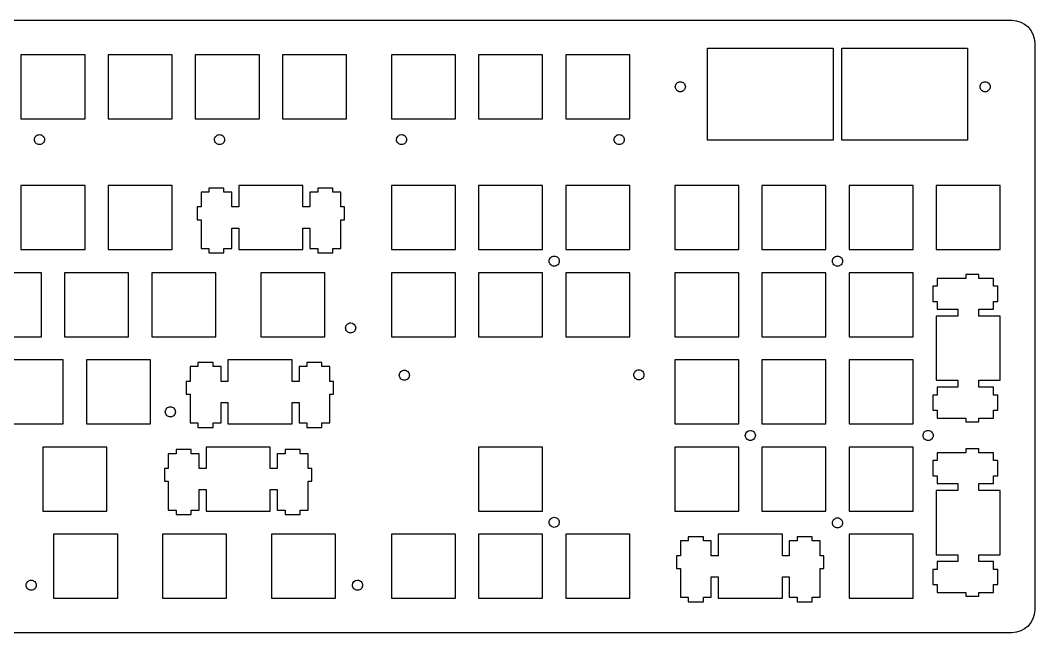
# Model space of a CAD drawing. Extents: x 0 to 462, y 16 to 200.
# Drawn here: x 240.7 to 462.4, y 66.2 to 200 of the extents above; entities that cross this region are included whole.
import ezdxf

# ---------------------------------------------------------------- set-up
doc = ezdxf.new("R2010")
doc.units = 0
doc.layers.get('0').update_dxf_attribs({"linetype": 'CONTINUOUS'})

msp = doc.modelspace()

# ---------------------------------------------------------------- linework, layer by layer
at = {"color": 7}
for points in [[(5, 200.000002), (457.44, 200.000002)], [(462.44, 195.000002), (462.44, 71.17)], [(457.44, 66.17), (5, 66.17)]]:
    msp.add_lwpolyline(points, dxfattribs=at)
for points in [[(390.92099, 193.874005), (418.42099, 193.874005), (418.42099, 173.814005), (390.92099, 173.814005)], [(420.259, 193.874003), (447.759, 193.874003), (447.759, 173.814003), (420.259, 173.814003)], [(240.89, 192.474), (240.89, 178.474), (254.89, 178.474), (254.89, 192.474)], [(259.94, 192.474), (259.94, 178.474), (273.94, 178.474), (273.94, 192.474)], [(278.99, 192.474), (278.99, 178.474), (292.99, 178.474), (292.99, 192.474)], [(298.04, 192.474), (298.04, 178.474), (312.04, 178.474), (312.04, 192.474)], [(321.85, 192.474), (321.85, 178.474), (335.85, 178.474), (335.85, 192.474)], [(340.9, 192.474), (340.9, 178.474), (354.9, 178.474), (354.9, 192.474)], [(359.95, 192.474), (359.95, 178.474), (373.95, 178.474), (373.95, 192.474)], [(386.08999, 185.474)], [(452.70001, 185.474)], [(246.02999, 173.921)], [(285.39999, 173.921)], [(325.17001, 173.921)], [(372.74001, 173.921)], [(240.89, 163.899), (240.89, 149.899), (254.89, 149.899), (254.89, 163.899)], [(259.94, 163.899), (259.94, 149.899), (273.94, 149.899), (273.94, 163.899)], [(280.24, 162.429), (280.24, 159.199), (279.41, 159.199), (279.41, 156.399), (280.24, 156.399), (280.24, 150.129), (281.96, 150.129), (281.96, 149.149), (285.26, 149.149), (285.26, 150.129), (286.99, 150.129), (286.99, 154.599), (288.51, 154.599), (288.51, 149.899), (302.51, 149.899), (302.51, 154.599), (304.04, 154.599), (304.04, 150.129), (305.76, 150.129), (305.76, 149.149), (309.06, 149.149), (309.06, 150.129), (310.79, 150.129), (310.79, 156.399), (311.61, 156.399), (311.61, 159.199), (310.79, 159.199), (310.79, 162.429), (309.06, 162.429), (309.06, 163.349), (305.76, 163.349), (305.76, 162.429), (304.04, 162.429), (304.04, 159.199), (302.51, 159.199), (302.51, 163.899), (288.51, 163.899), (288.51, 159.199), (286.99, 159.199), (286.99, 162.429), (285.26, 162.429), (285.26, 163.349), (281.96, 163.349), (281.96, 162.429)], [(321.85, 163.899), (321.85, 149.899), (335.85, 149.899), (335.85, 163.899)], [(340.9, 163.899), (340.9, 149.899), (354.9, 149.899), (354.9, 163.899)], [(359.95, 163.899), (359.95, 149.899), (373.95, 149.899), (373.95, 163.899)], [(383.76, 163.899), (383.76, 149.899), (397.76, 149.899), (397.76, 163.899)], [(402.81, 163.899), (402.81, 149.899), (416.81, 149.899), (416.81, 163.899)], [(421.86, 163.899), (421.86, 149.899), (435.86, 149.899), (435.86, 163.899)], [(440.91, 163.899), (440.91, 149.899), (454.91, 149.899), (454.91, 163.899)], [(358.52999, 147.374001)], [(420.44, 147.374001)], [(231.36, 144.849), (231.36, 130.849), (245.36, 130.849), (245.36, 144.849)], [(250.41, 144.849), (250.41, 130.849), (264.41, 130.849), (264.41, 144.849)], [(269.46, 144.849), (269.46, 130.849), (283.46, 130.849), (283.46, 144.849)], [(293.28, 144.849), (293.28, 130.849), (307.28, 130.849), (307.28, 144.849)], [(321.85, 144.849), (321.85, 130.849), (335.85, 130.849), (335.85, 144.849)], [(340.9, 144.849), (340.9, 130.849), (354.9, 130.849), (354.9, 144.849)], [(359.95, 144.849), (359.95, 130.849), (373.95, 130.849), (373.95, 144.849)], [(383.76, 144.849), (383.76, 130.849), (397.76, 130.849), (397.76, 144.849)], [(402.81, 144.849), (402.81, 130.849), (416.81, 130.849), (416.81, 144.849)], [(421.86, 144.849), (421.86, 130.849), (435.86, 130.849), (435.86, 144.849)], [(445.61, 136.849), (445.61, 135.324), (440.91, 135.324), (440.91, 121.324), (445.61, 121.324), (445.61, 119.799), (441.14, 119.799), (441.14, 118.074), (440.16, 118.074), (440.16, 114.774), (441.14, 114.774), (441.14, 113.049), (447.41, 113.049), (447.41, 112.224), (450.21, 112.224), (450.21, 113.049), (453.44, 113.049), (453.44, 114.774), (454.36, 114.774), (454.36, 118.074), (453.44, 118.074), (453.44, 119.799), (450.21, 119.799), (450.21, 121.324), (454.91, 121.324), (454.91, 135.324), (450.21, 135.324), (450.21, 136.849), (453.44, 136.849), (453.44, 138.574), (454.36, 138.574), (454.36, 141.874), (453.44, 141.874), (453.44, 143.599), (450.21, 143.599), (450.21, 144.424), (447.41, 144.424), (447.41, 143.599), (441.14, 143.599), (441.14, 141.874), (440.16, 141.874), (440.16, 138.574), (441.14, 138.574), (441.14, 136.849)], [(314.04, 132.779999)], [(236.13, 125.799), (236.13, 111.799), (250.13, 111.799), (250.13, 125.799)], [(255.18, 125.799), (255.18, 111.799), (269.18, 111.799), (269.18, 125.799)], [(277.86, 124.329), (277.86, 121.099), (277.03, 121.099), (277.03, 118.299), (277.86, 118.299), (277.86, 112.029), (279.58, 112.029), (279.58, 111.049), (282.88, 111.049), (282.88, 112.029), (284.61, 112.029), (284.61, 116.499), (286.13, 116.499), (286.13, 111.799), (300.13, 111.799), (300.13, 116.499), (301.66, 116.499), (301.66, 112.029), (303.38, 112.029), (303.38, 111.049), (306.68, 111.049), (306.68, 112.029), (308.41, 112.029), (308.41, 118.299), (309.23, 118.299), (309.23, 121.099), (308.41, 121.099), (308.41, 124.329), (306.68, 124.329), (306.68, 125.249), (303.38, 125.249), (303.38, 124.329), (301.66, 124.329), (301.66, 121.099), (300.13, 121.099), (300.13, 125.799), (286.13, 125.799), (286.13, 121.099), (284.61, 121.099), (284.61, 124.329), (282.88, 124.329), (282.88, 125.249), (279.58, 125.249), (279.58, 124.329)], [(383.76, 125.799), (383.76, 111.799), (397.76, 111.799), (397.76, 125.799)], [(402.81, 125.799), (402.81, 111.799), (416.81, 111.799), (416.81, 125.799)], [(421.86, 125.799), (421.86, 111.799), (435.86, 111.799), (435.86, 125.799)], [(325.77999, 122.444)], [(377.02999, 122.528)], [(274.64001, 114.439003)], [(401.39001, 109.274002)], [(440.24001, 109.274002)], [(245.65, 106.749), (245.65, 92.75), (259.65, 92.75), (259.65, 106.749)], [(273.09, 105.279), (273.09, 102.049), (272.27, 102.049), (272.27, 99.25), (273.09, 99.25), (273.09, 92.98), (274.82, 92.98), (274.82, 92), (278.12, 92), (278.12, 92.98), (279.84, 92.98), (279.84, 97.45), (281.37, 97.45), (281.37, 92.75), (295.37, 92.75), (295.37, 97.45), (296.89, 97.45), (296.89, 92.98), (298.62, 92.98), (298.62, 92), (301.92, 92), (301.92, 92.98), (303.64, 92.98), (303.64, 99.25), (304.47, 99.25), (304.47, 102.049), (303.64, 102.049), (303.64, 105.279), (301.92, 105.279), (301.92, 106.199), (298.62, 106.199), (298.62, 105.279), (296.89, 105.279), (296.89, 102.049), (295.37, 102.049), (295.37, 106.749), (281.37, 106.749), (281.37, 102.049), (279.84, 102.049), (279.84, 105.279), (278.12, 105.279), (278.12, 106.199), (274.82, 106.199), (274.82, 105.279)], [(340.9, 106.749), (340.9, 92.75), (354.9, 92.75), (354.9, 106.749)], [(383.76, 106.749), (383.76, 92.75), (397.76, 92.75), (397.76, 106.749)], [(402.81, 106.749), (402.81, 92.75), (416.81, 92.75), (416.81, 106.749)], [(421.86, 106.749), (421.86, 92.75), (435.86, 92.75), (435.86, 106.749)], [(445.61, 98.75), (445.61, 97.22), (440.91, 97.22), (440.91, 83.22), (445.61, 83.22), (445.61, 81.7), (441.14, 81.7), (441.14, 79.97), (440.16, 79.97), (440.16, 76.67), (441.14, 76.67), (441.14, 74.95), (447.41, 74.95), (447.41, 74.12), (450.21, 74.12), (450.21, 74.95), (453.44, 74.95), (453.44, 76.67), (454.36, 76.67), (454.36, 79.97), (453.44, 79.97), (453.44, 81.7), (450.21, 81.7), (450.21, 83.22), (454.91, 83.22), (454.91, 97.22), (450.21, 97.22), (450.21, 98.75), (453.44, 98.75), (453.44, 100.474), (454.36, 100.474), (454.36, 103.774), (453.44, 103.774), (453.44, 105.499), (450.21, 105.499), (450.21, 106.324), (447.41, 106.324), (447.41, 105.499), (441.14, 105.499), (441.14, 103.774), (440.16, 103.774), (440.16, 100.474), (441.14, 100.474), (441.14, 98.75)], [(358.52999, 90.29)], [(420.44, 90.16)], [(248.03, 87.7), (248.03, 73.7), (262.03, 73.7), (262.03, 87.7)], [(271.84, 87.7), (271.84, 73.7), (285.84, 73.7), (285.84, 87.7)], [(295.66, 87.7), (295.66, 73.7), (309.66, 73.7), (309.66, 87.7)], [(321.85, 87.7), (321.85, 73.7), (335.85, 73.7), (335.85, 87.7)], [(340.9, 87.7), (340.9, 73.7), (354.9, 73.7), (354.9, 87.7)], [(359.95, 87.7), (359.95, 73.7), (373.95, 73.7), (373.95, 87.7)], [(385.01, 86.23), (385.01, 83), (384.19, 83), (384.19, 80.2), (385.01, 80.2), (385.01, 73.93), (386.74, 73.93), (386.74, 72.95), (390.04, 72.95), (390.04, 73.93), (391.76, 73.93), (391.76, 78.4), (393.29, 78.4), (393.29, 73.7), (407.29, 73.7), (407.29, 78.4), (408.81, 78.4), (408.81, 73.93), (410.54, 73.93), (410.54, 72.95), (413.84, 72.95), (413.84, 73.93), (415.56, 73.93), (415.56, 80.2), (416.39, 80.2), (416.39, 83), (415.56, 83), (415.56, 86.23), (413.84, 86.23), (413.84, 87.15), (410.54, 87.15), (410.54, 86.23), (408.81, 86.23), (408.81, 83), (407.29, 83), (407.29, 87.7), (393.29, 87.7), (393.29, 83), (391.76, 83), (391.76, 86.23), (390.04, 86.23), (390.04, 87.15), (386.74, 87.15), (386.74, 86.23)], [(421.86, 87.7), (421.86, 73.7), (435.86, 73.7), (435.86, 87.7)], [(244.23, 76.55)], [(315.55001, 76.55)]]:
    msp.add_lwpolyline(points, close=True, dxfattribs=at)
for points in [[(457.44, 200.000002), (460.21, 200.000002), (462.44, 197.770002), (462.44, 195.000002)], [(383.88999, 185.474), (383.88999, 185.765738), (384.005883, 186.045527), (384.212173, 186.251817)], [(384.212173, 186.251817), (384.418463, 186.458107), (384.698252, 186.574), (384.98999, 186.574)], [(384.98999, 186.574), (385.281728, 186.574), (385.561517, 186.458107), (385.767807, 186.251817)], [(385.767807, 186.251817), (385.974097, 186.045527), (386.08999, 185.765738), (386.08999, 185.474)], [(450.50001, 185.474), (450.50001, 185.765738), (450.615903, 186.045527), (450.822193, 186.251817)], [(450.822193, 186.251817), (451.028483, 186.458107), (451.308272, 186.574), (451.60001, 186.574)], [(451.60001, 186.574), (451.891748, 186.574), (452.171537, 186.458107), (452.377827, 186.251817)], [(452.377827, 186.251817), (452.584117, 186.045527), (452.70001, 185.765738), (452.70001, 185.474)], [(384.212173, 184.696183), (384.005883, 184.902473), (383.88999, 185.182262), (383.88999, 185.474)], [(384.98999, 184.374), (384.698252, 184.374), (384.418463, 184.489893), (384.212173, 184.696183)], [(385.767807, 184.696183), (385.561517, 184.489893), (385.281728, 184.374), (384.98999, 184.374)], [(386.08999, 185.474), (386.08999, 185.182262), (385.974097, 184.902473), (385.767807, 184.696183)], [(450.822193, 184.696183), (450.615903, 184.902473), (450.50001, 185.182262), (450.50001, 185.474)], [(451.60001, 184.374), (451.308272, 184.374), (451.028483, 184.489893), (450.822193, 184.696183)], [(452.377827, 184.696183), (452.171537, 184.489893), (451.891748, 184.374), (451.60001, 184.374)], [(452.70001, 185.474), (452.70001, 185.182262), (452.584117, 184.902473), (452.377827, 184.696183)], [(243.82999, 173.921), (243.82999, 174.212738), (243.945883, 174.492527), (244.152173, 174.698817)], [(244.152173, 173.143183), (243.945883, 173.349473), (243.82999, 173.629262), (243.82999, 173.921)], [(244.152173, 174.698817), (244.358463, 174.905107), (244.638252, 175.021), (244.92999, 175.021)], [(244.92999, 172.821), (244.638252, 172.821), (244.358463, 172.936893), (244.152173, 173.143183)], [(244.92999, 175.021), (245.221728, 175.021), (245.501517, 174.905107), (245.707807, 174.698817)], [(245.707807, 173.143183), (245.501517, 172.936893), (245.221728, 172.821), (244.92999, 172.821)], [(245.707807, 174.698817), (245.914097, 174.492527), (246.02999, 174.212738), (246.02999, 173.921)], [(246.02999, 173.921), (246.02999, 173.629262), (245.914097, 173.349473), (245.707807, 173.143183)], [(283.19999, 173.921), (283.19999, 174.212738), (283.315883, 174.492527), (283.522173, 174.698817)], [(283.522173, 173.143183), (283.315883, 173.349473), (283.19999, 173.629262), (283.19999, 173.921)], [(283.522173, 174.698817), (283.728463, 174.905107), (284.008252, 175.021), (284.29999, 175.021)], [(284.29999, 172.821), (284.008252, 172.821), (283.728463, 172.936893), (283.522173, 173.143183)], [(284.29999, 175.021), (284.591728, 175.021), (284.871517, 174.905107), (285.077807, 174.698817)], [(285.077807, 173.143183), (284.871517, 172.936893), (284.591728, 172.821), (284.29999, 172.821)], [(285.077807, 174.698817), (285.284097, 174.492527), (285.39999, 174.212738), (285.39999, 173.921)], [(285.39999, 173.921), (285.39999, 173.629262), (285.284097, 173.349473), (285.077807, 173.143183)], [(322.97001, 173.921), (322.97001, 174.528513), (323.462497, 175.021), (324.07001, 175.021)], [(323.292193, 173.143183), (323.085903, 173.349473), (322.97001, 173.629262), (322.97001, 173.921)], [(324.07001, 172.821), (323.778272, 172.821), (323.498483, 172.936893), (323.292193, 173.143183)], [(324.07001, 175.021), (324.361748, 175.021), (324.641537, 174.905107), (324.847827, 174.698817)], [(324.847827, 173.143183), (324.641537, 172.936893), (324.361748, 172.821), (324.07001, 172.821)], [(324.847827, 174.698817), (325.054117, 174.492527), (325.17001, 174.212738), (325.17001, 173.921)], [(325.17001, 173.921), (325.17001, 173.629262), (325.054117, 173.349473), (324.847827, 173.143183)], [(370.54001, 173.921), (370.54001, 174.212738), (370.655903, 174.492527), (370.862193, 174.698817)], [(370.862193, 173.143183), (370.655903, 173.349473), (370.54001, 173.629262), (370.54001, 173.921)], [(370.862193, 174.698817), (371.068483, 174.905107), (371.348272, 175.021), (371.64001, 175.021)], [(371.64001, 172.821), (371.348272, 172.821), (371.068483, 172.936893), (370.862193, 173.143183)], [(371.64001, 175.021), (371.931748, 175.021), (372.211537, 174.905107), (372.417827, 174.698817)], [(372.417827, 173.143183), (372.211537, 172.936893), (371.931748, 172.821), (371.64001, 172.821)], [(372.417827, 174.698817), (372.624117, 174.492527), (372.74001, 174.212738), (372.74001, 173.921)], [(372.74001, 173.921), (372.74001, 173.629262), (372.624117, 173.349473), (372.417827, 173.143183)], [(356.32999, 147.374001), (356.32999, 147.665739), (356.445883, 147.945528), (356.652173, 148.151818)], [(356.652173, 146.596184), (356.445883, 146.802474), (356.32999, 147.082263), (356.32999, 147.374001)], [(356.652173, 148.151818), (356.858463, 148.358108), (357.138252, 148.474001), (357.42999, 148.474001)], [(357.42999, 146.274001), (357.138252, 146.274001), (356.858463, 146.389894), (356.652173, 146.596184)], [(357.42999, 148.474001), (357.721728, 148.474001), (358.001517, 148.358108), (358.207807, 148.151818)], [(358.207807, 146.596184), (358.001517, 146.389894), (357.721728, 146.274001), (357.42999, 146.274001)], [(358.207807, 148.151818), (358.414097, 147.945528), (358.52999, 147.665739), (358.52999, 147.374001)], [(358.52999, 147.374001), (358.52999, 147.082263), (358.414097, 146.802474), (358.207807, 146.596184)], [(418.24, 147.374001), (418.24, 147.665739), (418.355893, 147.945528), (418.562183, 148.151818)], [(418.562183, 146.596184), (418.355893, 146.802474), (418.24, 147.082263), (418.24, 147.374001)], [(418.562183, 148.151818), (418.768473, 148.358108), (419.048262, 148.474001), (419.34, 148.474001)], [(419.34, 146.274001), (419.048262, 146.274001), (418.768473, 146.389894), (418.562183, 146.596184)], [(419.34, 148.474001), (419.631738, 148.474001), (419.911527, 148.358108), (420.117817, 148.151818)], [(420.117817, 146.596184), (419.911527, 146.389894), (419.631738, 146.274001), (419.34, 146.274001)], [(420.117817, 148.151818), (420.324107, 147.945528), (420.44, 147.665739), (420.44, 147.374001)], [(420.44, 147.374001), (420.44, 147.082263), (420.324107, 146.802474), (420.117817, 146.596184)], [(311.84, 132.779999), (311.84, 133.071737), (311.955893, 133.351526), (312.162183, 133.557816)], [(312.162183, 133.557816), (312.368473, 133.764106), (312.648262, 133.879999), (312.94, 133.879999)], [(312.94, 133.879999), (313.547513, 133.879999), (314.04, 133.387512), (314.04, 132.779999)], [(312.162183, 132.002182), (311.955893, 132.208472), (311.84, 132.488261), (311.84, 132.779999)], [(312.94, 131.679999), (312.648262, 131.679999), (312.368473, 131.795892), (312.162183, 132.002182)], [(313.717817, 132.002182), (313.511527, 131.795892), (313.231738, 131.679999), (312.94, 131.679999)], [(314.04, 132.779999), (314.04, 132.488261), (313.924107, 132.208472), (313.717817, 132.002182)], [(323.57999, 122.444), (323.57999, 122.735738), (323.695883, 123.015527), (323.902173, 123.221817)], [(323.902173, 121.666183), (323.695883, 121.872473), (323.57999, 122.152262), (323.57999, 122.444)], [(323.902173, 123.221817), (324.108463, 123.428107), (324.388252, 123.544), (324.67999, 123.544)], [(324.67999, 123.544), (324.971728, 123.544), (325.251517, 123.428107), (325.457807, 123.221817)], [(325.457807, 123.221817), (325.664097, 123.015527), (325.77999, 122.735738), (325.77999, 122.444)], [(325.77999, 122.444), (325.77999, 122.152262), (325.664097, 121.872473), (325.457807, 121.666183)], [(374.82999, 122.528), (374.82999, 122.819738), (374.945883, 123.099527), (375.152173, 123.305817)], [(375.152173, 121.750183), (374.945883, 121.956473), (374.82999, 122.236262), (374.82999, 122.528)], [(375.152173, 123.305817), (375.358463, 123.512107), (375.638252, 123.628), (375.92999, 123.628)], [(375.92999, 123.628), (376.221728, 123.628), (376.501517, 123.512107), (376.707807, 123.305817)], [(376.707807, 123.305817), (376.914097, 123.099527), (377.02999, 122.819738), (377.02999, 122.528)], [(377.02999, 122.528), (377.02999, 122.236262), (376.914097, 121.956473), (376.707807, 121.750183)], [(324.67999, 121.344), (324.388252, 121.344), (324.108463, 121.459893), (323.902173, 121.666183)], [(325.457807, 121.666183), (325.251517, 121.459893), (324.971728, 121.344), (324.67999, 121.344)], [(375.92999, 121.428), (375.638252, 121.428), (375.358463, 121.543893), (375.152173, 121.750183)], [(376.707807, 121.750183), (376.501517, 121.543893), (376.221728, 121.428), (375.92999, 121.428)], [(272.762193, 115.21682), (272.968483, 115.42311), (273.248272, 115.539003), (273.54001, 115.539003)], [(273.54001, 115.539003), (273.831748, 115.539003), (274.111537, 115.42311), (274.317827, 115.21682)], [(272.44001, 114.439003), (272.44001, 114.730741), (272.555903, 115.01053), (272.762193, 115.21682)], [(272.762193, 113.661186), (272.555903, 113.867476), (272.44001, 114.147265), (272.44001, 114.439003)], [(273.54001, 113.339003), (273.248272, 113.339003), (272.968483, 113.454896), (272.762193, 113.661186)], [(274.317827, 113.661186), (274.111537, 113.454896), (273.831748, 113.339003), (273.54001, 113.339003)], [(274.317827, 115.21682), (274.524117, 115.01053), (274.64001, 114.730741), (274.64001, 114.439003)], [(274.64001, 114.439003), (274.64001, 114.147265), (274.524117, 113.867476), (274.317827, 113.661186)], [(399.19001, 109.274002), (399.19001, 109.881515), (399.682497, 110.374002), (400.29001, 110.374002)], [(399.512193, 108.496185), (399.305903, 108.702475), (399.19001, 108.982264), (399.19001, 109.274002)], [(400.29001, 110.374002), (400.581748, 110.374002), (400.861537, 110.258109), (401.067827, 110.051819)], [(401.067827, 110.051819), (401.274117, 109.845529), (401.39001, 109.56574), (401.39001, 109.274002)], [(401.39001, 109.274002), (401.39001, 108.982264), (401.274117, 108.702475), (401.067827, 108.496185)], [(438.04001, 109.274002), (438.04001, 109.56574), (438.155903, 109.845529), (438.362193, 110.051819)], [(438.362193, 108.496185), (438.155903, 108.702475), (438.04001, 108.982264), (438.04001, 109.274002)], [(438.362193, 110.051819), (438.568483, 110.258109), (438.848272, 110.374002), (439.14001, 110.374002)], [(439.14001, 110.374002), (439.431748, 110.374002), (439.711537, 110.258109), (439.917827, 110.051819)], [(439.917827, 110.051819), (440.124117, 109.845529), (440.24001, 109.56574), (440.24001, 109.274002)], [(440.24001, 109.274002), (440.24001, 108.982264), (440.124117, 108.702475), (439.917827, 108.496185)], [(400.29001, 108.174002), (399.998272, 108.174002), (399.718483, 108.289895), (399.512193, 108.496185)], [(401.067827, 108.496185), (400.861537, 108.289895), (400.581748, 108.174002), (400.29001, 108.174002)], [(439.14001, 108.174002), (438.848272, 108.174002), (438.568483, 108.289895), (438.362193, 108.496185)], [(439.917827, 108.496185), (439.711537, 108.289895), (439.431748, 108.174002), (439.14001, 108.174002)], [(356.32999, 90.29), (356.32999, 90.581738), (356.445883, 90.861527), (356.652173, 91.067817)], [(356.652173, 91.067817), (356.858463, 91.274107), (357.138252, 91.39), (357.42999, 91.39)], [(357.42999, 91.39), (357.721728, 91.39), (358.001517, 91.274107), (358.207807, 91.067817)], [(358.207807, 91.067817), (358.414097, 90.861527), (358.52999, 90.581738), (358.52999, 90.29)], [(418.24, 90.16), (418.24, 90.451738), (418.355893, 90.731527), (418.562183, 90.937817)], [(418.562183, 90.937817), (418.768473, 91.144107), (419.048262, 91.26), (419.34, 91.26)], [(419.34, 91.26), (419.631738, 91.26), (419.911527, 91.144107), (420.117817, 90.937817)], [(420.117817, 90.937817), (420.324107, 90.731527), (420.44, 90.451738), (420.44, 90.16)], [(356.652173, 89.512183), (356.445883, 89.718473), (356.32999, 89.998262), (356.32999, 90.29)], [(357.42999, 89.19), (357.138252, 89.19), (356.858463, 89.305893), (356.652173, 89.512183)], [(358.207807, 89.512183), (358.001517, 89.305893), (357.721728, 89.19), (357.42999, 89.19)], [(358.52999, 90.29), (358.52999, 89.998262), (358.414097, 89.718473), (358.207807, 89.512183)], [(418.562183, 89.382183), (418.355893, 89.588473), (418.24, 89.868262), (418.24, 90.16)], [(419.34, 89.06), (419.048262, 89.06), (418.768473, 89.175893), (418.562183, 89.382183)], [(420.117817, 89.382183), (419.911527, 89.175893), (419.631738, 89.06), (419.34, 89.06)], [(420.44, 90.16), (420.44, 89.868262), (420.324107, 89.588473), (420.117817, 89.382183)], [(242.352183, 77.327817), (242.558473, 77.534107), (242.838262, 77.65), (243.13, 77.65)], [(243.13, 77.65), (243.421738, 77.65), (243.701527, 77.534107), (243.907817, 77.327817)], [(313.35001, 76.55), (313.35001, 77.157513), (313.842497, 77.65), (314.45001, 77.65)], [(314.45001, 77.65), (314.741748, 77.65), (315.021537, 77.534107), (315.227827, 77.327817)], [(242.03, 76.55), (242.03, 76.841738), (242.145893, 77.121527), (242.352183, 77.327817)], [(242.352183, 75.772183), (242.145893, 75.978473), (242.03, 76.258262), (242.03, 76.55)], [(243.13, 75.45), (242.838262, 75.45), (242.558473, 75.565893), (242.352183, 75.772183)], [(243.907817, 75.772183), (243.701527, 75.565893), (243.421738, 75.45), (243.13, 75.45)], [(243.907817, 77.327817), (244.114107, 77.121527), (244.23, 76.841738), (244.23, 76.55)], [(244.23, 76.55), (244.23, 76.258262), (244.114107, 75.978473), (243.907817, 75.772183)], [(313.672193, 75.772183), (313.465903, 75.978473), (313.35001, 76.258262), (313.35001, 76.55)], [(314.45001, 75.45), (314.158272, 75.45), (313.878483, 75.565893), (313.672193, 75.772183)], [(315.227827, 75.772183), (315.021537, 75.565893), (314.741748, 75.45), (314.45001, 75.45)], [(315.227827, 77.327817), (315.434117, 77.121527), (315.55001, 76.841738), (315.55001, 76.55)], [(315.55001, 76.55), (315.55001, 76.258262), (315.434117, 75.978473), (315.227827, 75.772183)], [(462.44, 71.17), (462.44, 68.4), (460.21, 66.17), (457.44, 66.17)]]:
    msp.add_open_spline(points, degree=3, dxfattribs=at)

doc.saveas('drawing.dxf')
